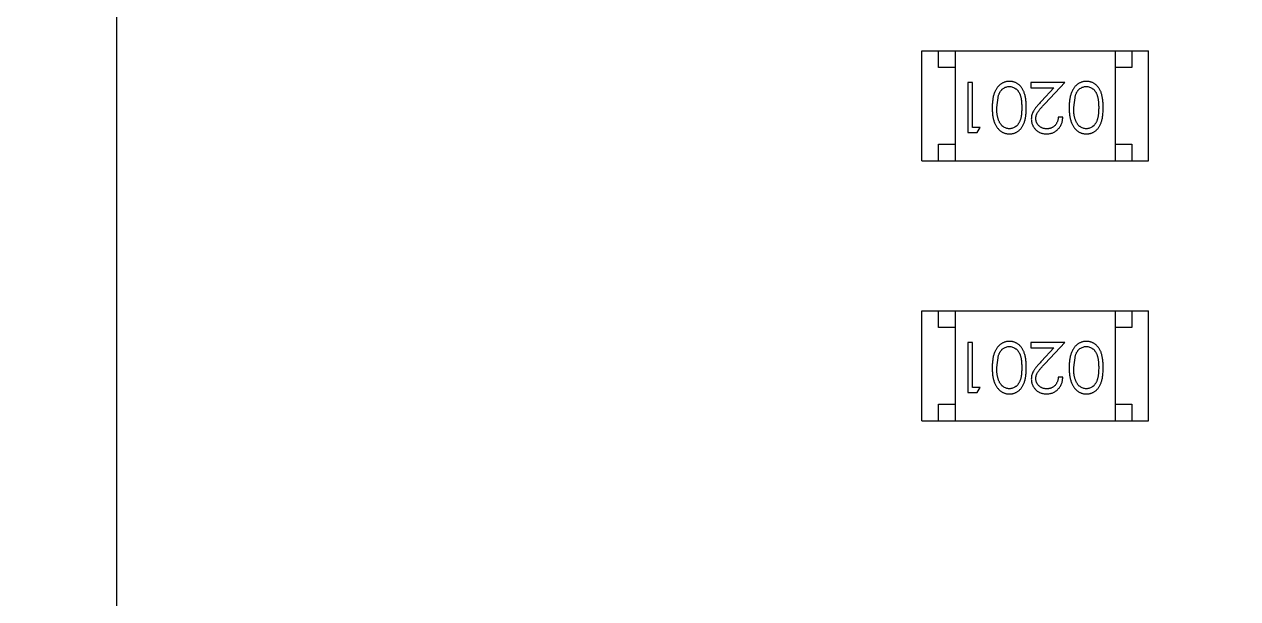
# Model space of a CAD drawing. Header units: inches. Extents: x 398 to 599, y 40 to 151.
# Drawn here: x 553.474 to 557.113, y 96.001 to 97.725 of the extents above; entities that cross this region are included whole.
import ezdxf

# ---------------------------------------------------------------- set-up
doc = ezdxf.new("R2010")
doc.units = ezdxf.units.IN
doc.header["$LTSCALE"] = 1.21
doc.header["$MEASUREMENT"] = 0
doc.linetypes.add('CENTER', pattern=[2, 1.25, -0.25, 0.25, -0.25])
doc.layers.get('0').update_dxf_attribs({"linetype": 'CONTINUOUS'})

msp = doc.modelspace()

# ---------------------------------------------------------------- linework, layer by layer
at = {"color": 4, "linetype": 'CENTER', "ltscale": 2}
msp.add_line((553.751, 117.2562), (553.751, 68.4022), dxfattribs=at)
at = {"color": 7, "linetype": 'Continuous'}
for p, q in [((556.1659, 97.3149), (556.1659, 97.6449)), ((556.1659, 97.6449), (556.8459, 97.6449)), ((556.2159, 97.5949), (556.2159, 97.6449)), ((556.2659, 97.6449), (556.2659, 97.3149)), ((556.7459, 97.6449), (556.7459, 97.3149)), ((556.7959, 97.6449), (556.7959, 97.5949)), ((556.8459, 97.3149), (556.8459, 97.6449)), ((556.2659, 97.5949), (556.2159, 97.5949)), ((556.7959, 97.5949), (556.7459, 97.5949)), ((556.3041, 97.5496), (556.3041, 97.3996)), ((556.3175, 97.5496), (556.3041, 97.5496)), ((556.3175, 97.415), (556.3175, 97.5496)), ((556.4925, 97.5496), (556.4925, 97.5342)), ((556.5944, 97.5496), (556.4925, 97.5496)), ((556.5363, 97.4875), (556.5944, 97.5496)), ((556.3906, 97.4746), (556.3963, 97.5123)), ((556.4925, 97.5342), (556.5623, 97.5342)), ((556.5623, 97.5342), (556.5248, 97.4942)), ((556.6214, 97.4746), (556.6271, 97.5123)), ((556.5887, 97.4458), (556.5752, 97.4458)), ((556.3041, 97.3996), (556.3318, 97.3996)), ((556.3406, 97.415), (556.3175, 97.415)), ((556.3318, 97.3996), (556.3406, 97.415)), ((556.2159, 97.3149), (556.2159, 97.3649)), ((556.2159, 97.3649), (556.2659, 97.3649)), ((556.7459, 97.3649), (556.7959, 97.3649)), ((556.7959, 97.3649), (556.7959, 97.3149)), ((556.1659, 97.3149), (556.8459, 97.3149)), ((556.1659, 96.5347), (556.1659, 96.8647)), ((556.1659, 96.8647), (556.8459, 96.8647)), ((556.2159, 96.8147), (556.2159, 96.8647)), ((556.2659, 96.8647), (556.2659, 96.5347)), ((556.7459, 96.8647), (556.7459, 96.5347)), ((556.7959, 96.8647), (556.7959, 96.8147)), ((556.8459, 96.5347), (556.8459, 96.8647)), ((556.2659, 96.8147), (556.2159, 96.8147)), ((556.7959, 96.8147), (556.7459, 96.8147)), ((556.3041, 96.7695), (556.3041, 96.6195)), ((556.3175, 96.7695), (556.3041, 96.7695)), ((556.3175, 96.6349), (556.3175, 96.7695)), ((556.4925, 96.7695), (556.4925, 96.7541)), ((556.5944, 96.7695), (556.4925, 96.7695)), ((556.4925, 96.7541), (556.5623, 96.7541)), ((556.5623, 96.7541), (556.5248, 96.714)), ((556.5363, 96.7074), (556.5944, 96.7695)), ((556.3906, 96.6945), (556.3963, 96.7322)), ((556.6214, 96.6945), (556.6271, 96.7322)), ((556.5887, 96.6656), (556.5752, 96.6656)), ((556.3406, 96.6349), (556.3175, 96.6349)), ((556.3318, 96.6195), (556.3406, 96.6349)), ((556.3041, 96.6195), (556.3318, 96.6195)), ((556.2159, 96.5347), (556.2159, 96.5847)), ((556.2159, 96.5847), (556.2659, 96.5847)), ((556.7459, 96.5847), (556.7959, 96.5847)), ((556.7959, 96.5847), (556.7959, 96.5347)), ((556.1659, 96.5347), (556.8459, 96.5347))]:
    msp.add_line(p, q, dxfattribs=at)
for radius, start, end in [(23, 281.22586, 258.77532), (22.75, 294.44334, 241.13427)]:
    msp.add_arc((553.751, 92.925), radius, start, end, dxfattribs=at)
for points, knots in [([(556.4289, 97.5535), (556.4277, 97.5534), (556.4253, 97.5534), (556.4218, 97.553), (556.4184, 97.5523), (556.415, 97.5514), (556.4118, 97.5501), (556.4086, 97.5487), (556.4055, 97.547), (556.4025, 97.545), (556.3996, 97.5427), (556.3969, 97.5402), (556.3943, 97.5374), (556.3919, 97.5344), (556.3896, 97.5311), (556.3875, 97.5275), (556.3856, 97.5237), (556.3838, 97.5196), (556.3822, 97.5153), (556.3809, 97.5105), (556.3797, 97.5054), (556.3788, 97.5), (556.3781, 97.4941), (556.3775, 97.488), (556.3772, 97.4814), (556.3772, 97.477), (556.3771, 97.4747)], [0, 0, 0, 0, 0.033824, 0.067298, 0.10028, 0.133019, 0.165736, 0.198792, 0.232372, 0.266409, 0.301016, 0.336196, 0.371972, 0.408574, 0.446394, 0.485225, 0.525372, 0.567224, 0.611081, 0.65775, 0.70702, 0.759235, 0.814484, 0.873227, 0.934937, 1, 1, 1, 1]), ([(556.4791, 97.4747), (556.479, 97.4771), (556.479, 97.4817), (556.4787, 97.4885), (556.4782, 97.4948), (556.4775, 97.5008), (556.4766, 97.5063), (556.4755, 97.5114), (556.4742, 97.5162), (556.4727, 97.5205), (556.471, 97.5245), (556.4692, 97.5282), (556.4671, 97.5317), (556.465, 97.5349), (556.4627, 97.5379), (556.4602, 97.5406), (556.4575, 97.543), (556.4547, 97.5452), (556.4518, 97.5471), (556.4488, 97.5488), (556.4457, 97.5503), (556.4425, 97.5514), (556.4392, 97.5523), (556.4359, 97.553), (556.4324, 97.5534), (556.4301, 97.5534), (556.4289, 97.5535)], [0, 0, 0, 0, 0.068113, 0.132564, 0.193427, 0.250218, 0.303569, 0.353576, 0.400235, 0.443586, 0.484619, 0.524292, 0.56238, 0.599049, 0.63494, 0.669782, 0.704009, 0.737842, 0.771098, 0.803896, 0.836415, 0.868639, 0.900715, 0.933378, 0.966213, 1, 1, 1, 1]), ([(556.6597, 97.5535), (556.6585, 97.5534), (556.6561, 97.5534), (556.6526, 97.553), (556.6492, 97.5523), (556.6458, 97.5514), (556.6426, 97.5501), (556.6394, 97.5487), (556.6363, 97.547), (556.6333, 97.545), (556.6304, 97.5427), (556.6276, 97.5402), (556.625, 97.5374), (556.6226, 97.5344), (556.6204, 97.5311), (556.6183, 97.5275), (556.6164, 97.5237), (556.6146, 97.5196), (556.613, 97.5153), (556.6117, 97.5105), (556.6105, 97.5054), (556.6095, 97.5), (556.6088, 97.4941), (556.6083, 97.488), (556.608, 97.4814), (556.6079, 97.477), (556.6079, 97.4747)], [0, 0, 0, 0, 0.033824, 0.067298, 0.10028, 0.133019, 0.165736, 0.198792, 0.232372, 0.266409, 0.301016, 0.336196, 0.371972, 0.408574, 0.446394, 0.485225, 0.525372, 0.567224, 0.611081, 0.65775, 0.70702, 0.759235, 0.814484, 0.873227, 0.934937, 1, 1, 1, 1]), ([(556.7098, 97.4747), (556.7098, 97.4771), (556.7098, 97.4817), (556.7095, 97.4885), (556.709, 97.4948), (556.7083, 97.5008), (556.7074, 97.5063), (556.7063, 97.5114), (556.705, 97.5162), (556.7035, 97.5205), (556.7018, 97.5245), (556.6999, 97.5282), (556.6979, 97.5317), (556.6957, 97.5349), (556.6934, 97.5379), (556.691, 97.5406), (556.6883, 97.543), (556.6855, 97.5452), (556.6826, 97.5471), (556.6796, 97.5488), (556.6765, 97.5503), (556.6733, 97.5514), (556.67, 97.5523), (556.6667, 97.553), (556.6632, 97.5534), (556.6609, 97.5534), (556.6597, 97.5535)], [0, 0, 0, 0, 0.068113, 0.132564, 0.193427, 0.250218, 0.303569, 0.353576, 0.400235, 0.443586, 0.484619, 0.524292, 0.56238, 0.599049, 0.63494, 0.669782, 0.704009, 0.737842, 0.771098, 0.803896, 0.836415, 0.868639, 0.900715, 0.933378, 0.966213, 1, 1, 1, 1]), ([(556.3963, 97.5123), (556.3967, 97.5134), (556.3974, 97.5154), (556.3988, 97.5183), (556.4002, 97.5211), (556.4018, 97.5236), (556.4036, 97.5259), (556.4054, 97.528), (556.4074, 97.53), (556.4102, 97.5322), (556.4139, 97.5346), (556.4186, 97.5365), (556.4235, 97.5379), (556.4268, 97.538), (556.4285, 97.5381)], [0, 0, 0, 0, 0.075949, 0.148549, 0.218996, 0.286119, 0.351826, 0.416074, 0.478265, 0.540325, 0.660405, 0.774606, 0.887187, 1, 1, 1, 1]), ([(556.4285, 97.5381), (556.4301, 97.538), (556.4334, 97.5378), (556.4383, 97.5365), (556.443, 97.5344), (556.4468, 97.5321), (556.4496, 97.5298), (556.4517, 97.5278), (556.4536, 97.5257), (556.4554, 97.5234), (556.457, 97.5209), (556.4585, 97.5182), (556.4598, 97.5153), (556.4611, 97.5121), (556.4622, 97.5087), (556.4631, 97.505), (556.4638, 97.5008), (556.4645, 97.4963), (556.465, 97.4914), (556.4653, 97.4862), (556.4656, 97.4805), (556.4656, 97.4766), (556.4656, 97.4746)], [0, 0, 0, 0, 0.060034, 0.120278, 0.182348, 0.247919, 0.281641, 0.315701, 0.350322, 0.385703, 0.421819, 0.459196, 0.497866, 0.538301, 0.58121, 0.628183, 0.679403, 0.734699, 0.794074, 0.858416, 0.927049, 1, 1, 1, 1]), ([(556.6271, 97.5123), (556.6274, 97.5134), (556.6282, 97.5154), (556.6295, 97.5183), (556.631, 97.5211), (556.6326, 97.5236), (556.6343, 97.5259), (556.6362, 97.528), (556.6382, 97.53), (556.641, 97.5322), (556.6447, 97.5346), (556.6494, 97.5365), (556.6543, 97.5379), (556.6576, 97.538), (556.6592, 97.5381)], [0, 0, 0, 0, 0.075949, 0.148549, 0.218996, 0.286119, 0.351826, 0.416074, 0.478265, 0.540325, 0.660405, 0.774606, 0.887187, 1, 1, 1, 1]), ([(556.6592, 97.5381), (556.6609, 97.538), (556.6642, 97.5378), (556.6691, 97.5365), (556.6738, 97.5344), (556.6776, 97.5321), (556.6804, 97.5298), (556.6825, 97.5278), (556.6844, 97.5257), (556.6861, 97.5234), (556.6878, 97.5209), (556.6892, 97.5182), (556.6906, 97.5153), (556.6918, 97.5121), (556.6929, 97.5087), (556.6939, 97.505), (556.6946, 97.5008), (556.6953, 97.4963), (556.6957, 97.4914), (556.6961, 97.4862), (556.6964, 97.4805), (556.6964, 97.4766), (556.6964, 97.4746)], [0, 0, 0, 0, 0.060034, 0.120278, 0.182348, 0.247919, 0.281641, 0.315701, 0.350322, 0.385703, 0.421819, 0.459196, 0.497866, 0.538301, 0.58121, 0.628183, 0.679403, 0.734699, 0.794074, 0.858416, 0.927049, 1, 1, 1, 1]), ([(556.3771, 97.4747), (556.3772, 97.4724), (556.3772, 97.4679), (556.3775, 97.4613), (556.378, 97.4551), (556.3788, 97.4493), (556.3798, 97.4438), (556.3809, 97.4387), (556.3823, 97.4339), (556.3839, 97.4295), (556.3857, 97.4254), (556.3876, 97.4216), (556.3898, 97.418), (556.392, 97.4147), (556.3944, 97.4117), (556.397, 97.4089), (556.3997, 97.4064), (556.4026, 97.4042), (556.4056, 97.4022), (556.4087, 97.4005), (556.4118, 97.399), (556.4151, 97.3978), (556.4184, 97.3969), (556.4218, 97.3962), (556.4253, 97.3958), (556.4277, 97.3958), (556.4289, 97.3958)], [0, 0, 0, 0, 0.065278, 0.127205, 0.186168, 0.241675, 0.294115, 0.343609, 0.390387, 0.434463, 0.476646, 0.517002, 0.555936, 0.593716, 0.630057, 0.665601, 0.700745, 0.734917, 0.768681, 0.802087, 0.834849, 0.867433, 0.900138, 0.932806, 0.966212, 1, 1, 1, 1]), ([(556.4285, 97.4111), (556.4268, 97.4112), (556.4235, 97.4114), (556.4187, 97.4126), (556.414, 97.4148), (556.4103, 97.4171), (556.4074, 97.4194), (556.4054, 97.4214), (556.4034, 97.4236), (556.4016, 97.4261), (556.3999, 97.4288), (556.3984, 97.4318), (556.3969, 97.435), (556.3956, 97.4384), (556.3944, 97.4421), (556.3934, 97.446), (556.3926, 97.4501), (556.3918, 97.4545), (556.3913, 97.4592), (556.3908, 97.4641), (556.3907, 97.4693), (556.3906, 97.4728), (556.3906, 97.4746)], [0, 0, 0, 0, 0.059689, 0.119507, 0.181075, 0.246162, 0.279894, 0.314468, 0.350403, 0.387474, 0.426147, 0.466624, 0.508745, 0.553328, 0.600058, 0.649177, 0.700552, 0.754894, 0.811825, 0.871514, 0.934319, 1, 1, 1, 1]), ([(556.4656, 97.4746), (556.4656, 97.4726), (556.4656, 97.4687), (556.4653, 97.463), (556.465, 97.4577), (556.4645, 97.4528), (556.4639, 97.4483), (556.463, 97.4442), (556.4621, 97.4404), (556.461, 97.437), (556.4598, 97.4339), (556.4584, 97.431), (556.4569, 97.4283), (556.4553, 97.4258), (556.4536, 97.4235), (556.4517, 97.4213), (556.4497, 97.4194), (556.4468, 97.4171), (556.443, 97.4148), (556.4383, 97.4126), (556.4334, 97.4114), (556.4301, 97.4112), (556.4285, 97.4111)], [0, 0, 0, 0, 0.073302, 0.142286, 0.206253, 0.266017, 0.321612, 0.372532, 0.419497, 0.462398, 0.502825, 0.541489, 0.579034, 0.615143, 0.650298, 0.684912, 0.718701, 0.752189, 0.817245, 0.879117, 0.939613, 1, 1, 1, 1]), ([(556.4289, 97.3958), (556.4301, 97.3958), (556.4324, 97.3958), (556.4359, 97.3962), (556.4393, 97.3969), (556.4425, 97.3978), (556.4458, 97.399), (556.4489, 97.4005), (556.4519, 97.4022), (556.4549, 97.4041), (556.4577, 97.4063), (556.4603, 97.4088), (556.4628, 97.4115), (556.4651, 97.4145), (556.4673, 97.4177), (556.4693, 97.4211), (556.4711, 97.4248), (556.4728, 97.4288), (556.4743, 97.4331), (556.4756, 97.4378), (556.4767, 97.4429), (556.4775, 97.4484), (556.4782, 97.4544), (556.4787, 97.4608), (556.479, 97.4676), (556.479, 97.4723), (556.4791, 97.4747)], [0, 0, 0, 0, 0.033742, 0.066533, 0.099153, 0.13154, 0.164087, 0.196563, 0.229707, 0.263315, 0.297504, 0.331686, 0.366482, 0.4021, 0.438958, 0.476748, 0.515985, 0.556589, 0.599519, 0.645765, 0.695487, 0.748721, 0.805687, 0.866754, 0.931405, 1, 1, 1, 1]), ([(556.5248, 97.4942), (556.5234, 97.4926), (556.5206, 97.4897), (556.5166, 97.4853), (556.5131, 97.4812), (556.5099, 97.4773), (556.507, 97.4737), (556.5046, 97.4703), (556.5025, 97.4671), (556.5001, 97.4633), (556.4978, 97.4586), (556.4959, 97.4527), (556.4947, 97.4466), (556.4945, 97.4424), (556.4944, 97.4404)], [0, 0, 0, 0, 0.09953, 0.192079, 0.277712, 0.357454, 0.429648, 0.495771, 0.555538, 0.608657, 0.707578, 0.804328, 0.901298, 1, 1, 1, 1]), ([(556.5079, 97.4416), (556.508, 97.4432), (556.5081, 97.4464), (556.5091, 97.4512), (556.5108, 97.4559), (556.5128, 97.4597), (556.5149, 97.4628), (556.5167, 97.4655), (556.5191, 97.4684), (556.5217, 97.4717), (556.5248, 97.4752), (556.5283, 97.4791), (556.5321, 97.4832), (556.5349, 97.4861), (556.5363, 97.4875)], [0, 0, 0, 0, 0.088014, 0.174976, 0.2638, 0.355443, 0.406413, 0.465519, 0.533076, 0.609353, 0.693899, 0.787171, 0.889197, 1, 1, 1, 1]), ([(556.6079, 97.4747), (556.6079, 97.4724), (556.608, 97.4679), (556.6083, 97.4613), (556.6088, 97.4551), (556.6096, 97.4493), (556.6105, 97.4438), (556.6117, 97.4387), (556.6131, 97.4339), (556.6147, 97.4295), (556.6165, 97.4254), (556.6184, 97.4216), (556.6205, 97.418), (556.6228, 97.4147), (556.6252, 97.4117), (556.6278, 97.4089), (556.6305, 97.4064), (556.6334, 97.4042), (556.6363, 97.4022), (556.6394, 97.4005), (556.6426, 97.399), (556.6459, 97.3978), (556.6492, 97.3969), (556.6526, 97.3962), (556.6561, 97.3958), (556.6585, 97.3958), (556.6597, 97.3958)], [0, 0, 0, 0, 0.065278, 0.127205, 0.186168, 0.241675, 0.294115, 0.343609, 0.390387, 0.434463, 0.476646, 0.517002, 0.555936, 0.593716, 0.630057, 0.665601, 0.700745, 0.734917, 0.768681, 0.802087, 0.834849, 0.867433, 0.900138, 0.932806, 0.966212, 1, 1, 1, 1]), ([(556.6592, 97.4111), (556.6576, 97.4112), (556.6543, 97.4114), (556.6495, 97.4126), (556.6448, 97.4148), (556.641, 97.4171), (556.6382, 97.4194), (556.6361, 97.4214), (556.6342, 97.4236), (556.6324, 97.4261), (556.6307, 97.4288), (556.6291, 97.4318), (556.6277, 97.435), (556.6264, 97.4384), (556.6252, 97.4421), (556.6241, 97.446), (556.6233, 97.4501), (556.6226, 97.4545), (556.6221, 97.4592), (556.6216, 97.4641), (556.6214, 97.4693), (556.6214, 97.4728), (556.6214, 97.4746)], [0, 0, 0, 0, 0.059689, 0.119507, 0.181075, 0.246162, 0.279894, 0.314468, 0.350403, 0.387474, 0.426147, 0.466624, 0.508745, 0.553328, 0.600058, 0.649177, 0.700552, 0.754894, 0.811825, 0.871514, 0.934319, 1, 1, 1, 1]), ([(556.6964, 97.4746), (556.6964, 97.4726), (556.6964, 97.4687), (556.6961, 97.463), (556.6958, 97.4577), (556.6952, 97.4528), (556.6946, 97.4483), (556.6938, 97.4442), (556.6929, 97.4404), (556.6918, 97.437), (556.6906, 97.4339), (556.6892, 97.431), (556.6877, 97.4283), (556.6861, 97.4258), (556.6843, 97.4235), (556.6824, 97.4213), (556.6804, 97.4194), (556.6776, 97.4171), (556.6738, 97.4148), (556.6691, 97.4126), (556.6642, 97.4114), (556.6609, 97.4112), (556.6592, 97.4111)], [0, 0, 0, 0, 0.073302, 0.142286, 0.206253, 0.266017, 0.321612, 0.372532, 0.419497, 0.462398, 0.502825, 0.541489, 0.579034, 0.615143, 0.650298, 0.684912, 0.718701, 0.752189, 0.817245, 0.879117, 0.939613, 1, 1, 1, 1]), ([(556.6597, 97.3958), (556.6609, 97.3958), (556.6632, 97.3958), (556.6667, 97.3962), (556.67, 97.3969), (556.6733, 97.3978), (556.6765, 97.399), (556.6796, 97.4005), (556.6827, 97.4022), (556.6856, 97.4041), (556.6884, 97.4063), (556.6911, 97.4088), (556.6936, 97.4115), (556.6959, 97.4145), (556.698, 97.4177), (556.7001, 97.4211), (556.7019, 97.4248), (556.7036, 97.4288), (556.705, 97.4331), (556.7063, 97.4378), (556.7075, 97.4429), (556.7083, 97.4484), (556.709, 97.4544), (556.7095, 97.4608), (556.7098, 97.4676), (556.7098, 97.4723), (556.7098, 97.4747)], [0, 0, 0, 0, 0.033742, 0.066533, 0.099153, 0.13154, 0.164087, 0.196563, 0.229707, 0.263315, 0.297504, 0.331686, 0.366482, 0.4021, 0.438958, 0.476748, 0.515985, 0.556589, 0.599519, 0.645765, 0.695487, 0.748721, 0.805687, 0.866754, 0.931405, 1, 1, 1, 1]), ([(556.4944, 97.4404), (556.4945, 97.4389), (556.4946, 97.436), (556.4952, 97.4316), (556.4962, 97.4275), (556.4975, 97.4235), (556.4993, 97.4196), (556.5015, 97.4159), (556.504, 97.4124), (556.5069, 97.409), (556.5101, 97.4059), (556.5137, 97.4032), (556.5174, 97.4009), (556.5214, 97.399), (556.5257, 97.3975), (556.5302, 97.3965), (556.5349, 97.3959), (556.5381, 97.3958), (556.5398, 97.3958)], [0, 0, 0, 0, 0.06271, 0.123347, 0.183401, 0.242828, 0.302097, 0.36242, 0.423725, 0.487032, 0.550491, 0.612709, 0.674265, 0.73617, 0.799211, 0.863483, 0.930525, 1, 1, 1, 1]), ([(556.5405, 97.4111), (556.5393, 97.4112), (556.5371, 97.4112), (556.5339, 97.4117), (556.5308, 97.4124), (556.5278, 97.4133), (556.525, 97.4146), (556.5223, 97.4162), (556.5197, 97.418), (556.5173, 97.4201), (556.5151, 97.4224), (556.5132, 97.4248), (556.5116, 97.4273), (556.5102, 97.4299), (556.5092, 97.4327), (556.5085, 97.4356), (556.508, 97.4385), (556.5079, 97.4405), (556.5079, 97.4416)], [0, 0, 0, 0, 0.068027, 0.133505, 0.19695, 0.26027, 0.322741, 0.384982, 0.448465, 0.513424, 0.578224, 0.640011, 0.700094, 0.760067, 0.819012, 0.877878, 0.938035, 1, 1, 1, 1]), ([(556.5398, 97.3958), (556.5414, 97.3958), (556.5447, 97.3959), (556.5496, 97.3965), (556.5542, 97.3977), (556.5586, 97.3992), (556.5628, 97.4012), (556.5668, 97.4036), (556.5707, 97.4065), (556.5742, 97.4098), (556.5775, 97.4134), (556.5804, 97.4173), (556.5828, 97.4214), (556.5848, 97.4258), (556.5865, 97.4305), (556.5876, 97.4354), (556.5884, 97.4405), (556.5886, 97.444), (556.5887, 97.4458)], [0, 0, 0, 0, 0.06445, 0.126725, 0.187421, 0.247417, 0.306749, 0.366595, 0.427749, 0.490235, 0.553031, 0.614805, 0.676505, 0.738096, 0.801021, 0.864897, 0.931209, 1, 1, 1, 1]), ([(556.5752, 97.4458), (556.5751, 97.4444), (556.5748, 97.4418), (556.5741, 97.4381), (556.5732, 97.4345), (556.5719, 97.4312), (556.5704, 97.4281), (556.5687, 97.4252), (556.5667, 97.4226), (556.5644, 97.4202), (556.562, 97.4181), (556.5593, 97.4162), (556.5566, 97.4146), (556.5536, 97.4134), (556.5505, 97.4124), (556.5473, 97.4117), (556.5439, 97.4112), (556.5416, 97.4112), (556.5405, 97.4111)], [0, 0, 0, 0, 0.073648, 0.143686, 0.210962, 0.275557, 0.338064, 0.399311, 0.4594, 0.51934, 0.579024, 0.637809, 0.695959, 0.754122, 0.813113, 0.873453, 0.935561, 1, 1, 1, 1]), ([(556.4289, 96.7733), (556.4277, 96.7733), (556.4253, 96.7733), (556.4218, 96.7728), (556.4184, 96.7722), (556.415, 96.7712), (556.4118, 96.77), (556.4086, 96.7686), (556.4055, 96.7668), (556.4025, 96.7648), (556.3996, 96.7626), (556.3969, 96.76), (556.3943, 96.7573), (556.3919, 96.7542), (556.3896, 96.7509), (556.3875, 96.7474), (556.3856, 96.7436), (556.3838, 96.7395), (556.3822, 96.7351), (556.3809, 96.7304), (556.3797, 96.7253), (556.3788, 96.7198), (556.3781, 96.714), (556.3775, 96.7078), (556.3772, 96.7013), (556.3772, 96.6968), (556.3771, 96.6945)], [0, 0, 0, 0, 0.033824, 0.067298, 0.10028, 0.133019, 0.165736, 0.198792, 0.232372, 0.266409, 0.301016, 0.336196, 0.371972, 0.408574, 0.446394, 0.485225, 0.525372, 0.567224, 0.611081, 0.65775, 0.70702, 0.759235, 0.814484, 0.873227, 0.934937, 1, 1, 1, 1]), ([(556.3963, 96.7322), (556.3967, 96.7332), (556.3974, 96.7353), (556.3988, 96.7382), (556.4002, 96.7409), (556.4018, 96.7434), (556.4036, 96.7458), (556.4054, 96.7479), (556.4074, 96.7498), (556.4102, 96.7521), (556.4139, 96.7544), (556.4186, 96.7564), (556.4235, 96.7577), (556.4268, 96.7579), (556.4285, 96.7579)], [0, 0, 0, 0, 0.075949, 0.148549, 0.218996, 0.286119, 0.351826, 0.416074, 0.478265, 0.540325, 0.660405, 0.774606, 0.887187, 1, 1, 1, 1]), ([(556.4285, 96.7579), (556.4301, 96.7578), (556.4334, 96.7577), (556.4383, 96.7564), (556.443, 96.7543), (556.4468, 96.7519), (556.4496, 96.7496), (556.4517, 96.7477), (556.4536, 96.7456), (556.4554, 96.7432), (556.457, 96.7407), (556.4585, 96.738), (556.4598, 96.7351), (556.4611, 96.732), (556.4622, 96.7286), (556.4631, 96.7248), (556.4638, 96.7207), (556.4645, 96.7162), (556.465, 96.7113), (556.4653, 96.706), (556.4656, 96.7004), (556.4656, 96.6965), (556.4656, 96.6945)], [0, 0, 0, 0, 0.060034, 0.120278, 0.182348, 0.247919, 0.281641, 0.315701, 0.350322, 0.385703, 0.421819, 0.459196, 0.497866, 0.538301, 0.58121, 0.628183, 0.679403, 0.734699, 0.794074, 0.858416, 0.927049, 1, 1, 1, 1]), ([(556.4791, 96.6945), (556.479, 96.6969), (556.479, 96.7016), (556.4787, 96.7083), (556.4782, 96.7147), (556.4775, 96.7206), (556.4766, 96.7261), (556.4755, 96.7313), (556.4742, 96.736), (556.4727, 96.7404), (556.471, 96.7444), (556.4692, 96.7481), (556.4671, 96.7515), (556.465, 96.7547), (556.4627, 96.7577), (556.4602, 96.7604), (556.4575, 96.7629), (556.4547, 96.7651), (556.4518, 96.767), (556.4488, 96.7687), (556.4457, 96.7701), (556.4425, 96.7713), (556.4392, 96.7722), (556.4359, 96.7728), (556.4324, 96.7733), (556.4301, 96.7733), (556.4289, 96.7733)], [0, 0, 0, 0, 0.068113, 0.132564, 0.193427, 0.250218, 0.303569, 0.353576, 0.400235, 0.443586, 0.484619, 0.524292, 0.56238, 0.599049, 0.63494, 0.669782, 0.704009, 0.737842, 0.771098, 0.803896, 0.836415, 0.868639, 0.900715, 0.933378, 0.966213, 1, 1, 1, 1]), ([(556.6597, 96.7733), (556.6585, 96.7733), (556.6561, 96.7733), (556.6526, 96.7728), (556.6492, 96.7722), (556.6458, 96.7712), (556.6426, 96.77), (556.6394, 96.7686), (556.6363, 96.7668), (556.6333, 96.7648), (556.6304, 96.7626), (556.6276, 96.76), (556.625, 96.7573), (556.6226, 96.7542), (556.6204, 96.7509), (556.6183, 96.7474), (556.6164, 96.7436), (556.6146, 96.7395), (556.613, 96.7351), (556.6117, 96.7304), (556.6105, 96.7253), (556.6095, 96.7198), (556.6088, 96.714), (556.6083, 96.7078), (556.608, 96.7013), (556.6079, 96.6968), (556.6079, 96.6945)], [0, 0, 0, 0, 0.033824, 0.067298, 0.10028, 0.133019, 0.165736, 0.198792, 0.232372, 0.266409, 0.301016, 0.336196, 0.371972, 0.408574, 0.446394, 0.485225, 0.525372, 0.567224, 0.611081, 0.65775, 0.70702, 0.759235, 0.814484, 0.873227, 0.934937, 1, 1, 1, 1]), ([(556.6271, 96.7322), (556.6274, 96.7332), (556.6282, 96.7353), (556.6295, 96.7382), (556.631, 96.7409), (556.6326, 96.7434), (556.6343, 96.7458), (556.6362, 96.7479), (556.6382, 96.7498), (556.641, 96.7521), (556.6447, 96.7544), (556.6494, 96.7564), (556.6543, 96.7577), (556.6576, 96.7579), (556.6592, 96.7579)], [0, 0, 0, 0, 0.075949, 0.148549, 0.218996, 0.286119, 0.351826, 0.416074, 0.478265, 0.540325, 0.660405, 0.774606, 0.887187, 1, 1, 1, 1]), ([(556.6592, 96.7579), (556.6609, 96.7578), (556.6642, 96.7577), (556.6691, 96.7564), (556.6738, 96.7543), (556.6776, 96.7519), (556.6804, 96.7496), (556.6825, 96.7477), (556.6844, 96.7456), (556.6861, 96.7432), (556.6878, 96.7407), (556.6892, 96.738), (556.6906, 96.7351), (556.6918, 96.732), (556.6929, 96.7286), (556.6939, 96.7248), (556.6946, 96.7207), (556.6953, 96.7162), (556.6957, 96.7113), (556.6961, 96.706), (556.6964, 96.7004), (556.6964, 96.6965), (556.6964, 96.6945)], [0, 0, 0, 0, 0.060034, 0.120278, 0.182348, 0.247919, 0.281641, 0.315701, 0.350322, 0.385703, 0.421819, 0.459196, 0.497866, 0.538301, 0.58121, 0.628183, 0.679403, 0.734699, 0.794074, 0.858416, 0.927049, 1, 1, 1, 1]), ([(556.7098, 96.6945), (556.7098, 96.6969), (556.7098, 96.7016), (556.7095, 96.7083), (556.709, 96.7147), (556.7083, 96.7206), (556.7074, 96.7261), (556.7063, 96.7313), (556.705, 96.736), (556.7035, 96.7404), (556.7018, 96.7444), (556.6999, 96.7481), (556.6979, 96.7515), (556.6957, 96.7547), (556.6934, 96.7577), (556.691, 96.7604), (556.6883, 96.7629), (556.6855, 96.7651), (556.6826, 96.767), (556.6796, 96.7687), (556.6765, 96.7701), (556.6733, 96.7713), (556.67, 96.7722), (556.6667, 96.7728), (556.6632, 96.7733), (556.6609, 96.7733), (556.6597, 96.7733)], [0, 0, 0, 0, 0.068113, 0.132564, 0.193427, 0.250218, 0.303569, 0.353576, 0.400235, 0.443586, 0.484619, 0.524292, 0.56238, 0.599049, 0.63494, 0.669782, 0.704009, 0.737842, 0.771098, 0.803896, 0.836415, 0.868639, 0.900715, 0.933378, 0.966213, 1, 1, 1, 1]), ([(556.5248, 96.714), (556.5234, 96.7125), (556.5206, 96.7095), (556.5166, 96.7052), (556.5131, 96.701), (556.5099, 96.6972), (556.507, 96.6935), (556.5046, 96.6901), (556.5025, 96.687), (556.5001, 96.6832), (556.4978, 96.6784), (556.4959, 96.6725), (556.4947, 96.6664), (556.4945, 96.6623), (556.4944, 96.6602)], [0, 0, 0, 0, 0.09953, 0.192079, 0.277712, 0.357454, 0.429648, 0.495771, 0.555538, 0.608657, 0.707578, 0.804328, 0.901298, 1, 1, 1, 1]), ([(556.5079, 96.6614), (556.508, 96.663), (556.5081, 96.6663), (556.5091, 96.6711), (556.5108, 96.6757), (556.5128, 96.6795), (556.5149, 96.6826), (556.5167, 96.6853), (556.5191, 96.6883), (556.5217, 96.6915), (556.5248, 96.6951), (556.5283, 96.6989), (556.5321, 96.7031), (556.5349, 96.7059), (556.5363, 96.7074)], [0, 0, 0, 0, 0.088014, 0.174976, 0.2638, 0.355443, 0.406413, 0.465519, 0.533076, 0.609353, 0.693899, 0.787171, 0.889197, 1, 1, 1, 1]), ([(556.3771, 96.6945), (556.3772, 96.6922), (556.3772, 96.6877), (556.3775, 96.6812), (556.378, 96.675), (556.3788, 96.6691), (556.3798, 96.6636), (556.3809, 96.6585), (556.3823, 96.6538), (556.3839, 96.6493), (556.3857, 96.6453), (556.3876, 96.6414), (556.3898, 96.6379), (556.392, 96.6346), (556.3944, 96.6315), (556.397, 96.6288), (556.3997, 96.6262), (556.4026, 96.624), (556.4056, 96.622), (556.4087, 96.6203), (556.4118, 96.6188), (556.4151, 96.6177), (556.4184, 96.6167), (556.4218, 96.6161), (556.4253, 96.6157), (556.4277, 96.6156), (556.4289, 96.6156)], [0, 0, 0, 0, 0.065278, 0.127205, 0.186168, 0.241675, 0.294115, 0.343609, 0.390387, 0.434463, 0.476646, 0.517002, 0.555936, 0.593716, 0.630057, 0.665601, 0.700745, 0.734917, 0.768681, 0.802087, 0.834849, 0.867433, 0.900138, 0.932806, 0.966212, 1, 1, 1, 1]), ([(556.4285, 96.631), (556.4268, 96.6311), (556.4235, 96.6313), (556.4187, 96.6325), (556.414, 96.6346), (556.4103, 96.637), (556.4074, 96.6393), (556.4054, 96.6413), (556.4034, 96.6435), (556.4016, 96.646), (556.3999, 96.6487), (556.3984, 96.6516), (556.3969, 96.6548), (556.3956, 96.6582), (556.3944, 96.6619), (556.3934, 96.6658), (556.3926, 96.67), (556.3918, 96.6744), (556.3913, 96.6791), (556.3908, 96.684), (556.3907, 96.6891), (556.3906, 96.6927), (556.3906, 96.6945)], [0, 0, 0, 0, 0.059689, 0.119507, 0.181075, 0.246162, 0.279894, 0.314468, 0.350403, 0.387474, 0.426147, 0.466624, 0.508745, 0.553328, 0.600058, 0.649177, 0.700552, 0.754894, 0.811825, 0.871514, 0.934319, 1, 1, 1, 1]), ([(556.4656, 96.6945), (556.4656, 96.6925), (556.4656, 96.6885), (556.4653, 96.6829), (556.465, 96.6776), (556.4645, 96.6727), (556.4639, 96.6682), (556.463, 96.664), (556.4621, 96.6603), (556.461, 96.6569), (556.4598, 96.6538), (556.4584, 96.6508), (556.4569, 96.6481), (556.4553, 96.6456), (556.4536, 96.6433), (556.4517, 96.6412), (556.4497, 96.6392), (556.4468, 96.637), (556.443, 96.6346), (556.4383, 96.6325), (556.4334, 96.6313), (556.4301, 96.6311), (556.4285, 96.631)], [0, 0, 0, 0, 0.073302, 0.142286, 0.206253, 0.266017, 0.321612, 0.372532, 0.419497, 0.462398, 0.502825, 0.541489, 0.579034, 0.615143, 0.650298, 0.684912, 0.718701, 0.752189, 0.817245, 0.879117, 0.939613, 1, 1, 1, 1]), ([(556.4289, 96.6156), (556.4301, 96.6156), (556.4324, 96.6157), (556.4359, 96.6161), (556.4393, 96.6167), (556.4425, 96.6177), (556.4458, 96.6188), (556.4489, 96.6203), (556.4519, 96.622), (556.4549, 96.624), (556.4577, 96.6262), (556.4603, 96.6286), (556.4628, 96.6314), (556.4651, 96.6343), (556.4673, 96.6375), (556.4693, 96.641), (556.4711, 96.6447), (556.4728, 96.6486), (556.4743, 96.6529), (556.4756, 96.6576), (556.4767, 96.6628), (556.4775, 96.6683), (556.4782, 96.6743), (556.4787, 96.6806), (556.479, 96.6875), (556.479, 96.6921), (556.4791, 96.6945)], [0, 0, 0, 0, 0.033742, 0.066533, 0.099153, 0.13154, 0.164087, 0.196563, 0.229707, 0.263315, 0.297504, 0.331686, 0.366482, 0.4021, 0.438958, 0.476748, 0.515985, 0.556589, 0.599519, 0.645765, 0.695487, 0.748721, 0.805687, 0.866754, 0.931405, 1, 1, 1, 1]), ([(556.5398, 96.6156), (556.5414, 96.6157), (556.5447, 96.6157), (556.5496, 96.6164), (556.5542, 96.6175), (556.5586, 96.619), (556.5628, 96.6211), (556.5668, 96.6235), (556.5707, 96.6263), (556.5742, 96.6296), (556.5775, 96.6332), (556.5804, 96.6371), (556.5828, 96.6413), (556.5848, 96.6457), (556.5865, 96.6503), (556.5876, 96.6552), (556.5884, 96.6603), (556.5886, 96.6638), (556.5887, 96.6656)], [0, 0, 0, 0, 0.06445, 0.126725, 0.187421, 0.247417, 0.306749, 0.366595, 0.427749, 0.490235, 0.553031, 0.614805, 0.676505, 0.738096, 0.801021, 0.864897, 0.931209, 1, 1, 1, 1]), ([(556.5752, 96.6656), (556.5751, 96.6643), (556.5748, 96.6617), (556.5741, 96.6579), (556.5732, 96.6544), (556.5719, 96.651), (556.5704, 96.6479), (556.5687, 96.6451), (556.5667, 96.6424), (556.5644, 96.6401), (556.562, 96.6379), (556.5593, 96.6361), (556.5566, 96.6345), (556.5536, 96.6332), (556.5505, 96.6322), (556.5473, 96.6315), (556.5439, 96.6311), (556.5416, 96.631), (556.5405, 96.631)], [0, 0, 0, 0, 0.073648, 0.143686, 0.210962, 0.275557, 0.338064, 0.399311, 0.4594, 0.51934, 0.579024, 0.637809, 0.695959, 0.754122, 0.813113, 0.873453, 0.935561, 1, 1, 1, 1]), ([(556.6079, 96.6945), (556.6079, 96.6922), (556.608, 96.6877), (556.6083, 96.6812), (556.6088, 96.675), (556.6096, 96.6691), (556.6105, 96.6636), (556.6117, 96.6585), (556.6131, 96.6538), (556.6147, 96.6493), (556.6165, 96.6453), (556.6184, 96.6414), (556.6205, 96.6379), (556.6228, 96.6346), (556.6252, 96.6315), (556.6278, 96.6288), (556.6305, 96.6262), (556.6334, 96.624), (556.6363, 96.622), (556.6394, 96.6203), (556.6426, 96.6188), (556.6459, 96.6177), (556.6492, 96.6167), (556.6526, 96.6161), (556.6561, 96.6157), (556.6585, 96.6156), (556.6597, 96.6156)], [0, 0, 0, 0, 0.065278, 0.127205, 0.186168, 0.241675, 0.294115, 0.343609, 0.390387, 0.434463, 0.476646, 0.517002, 0.555936, 0.593716, 0.630057, 0.665601, 0.700745, 0.734917, 0.768681, 0.802087, 0.834849, 0.867433, 0.900138, 0.932806, 0.966212, 1, 1, 1, 1]), ([(556.6592, 96.631), (556.6576, 96.6311), (556.6543, 96.6313), (556.6495, 96.6325), (556.6448, 96.6346), (556.641, 96.637), (556.6382, 96.6393), (556.6361, 96.6413), (556.6342, 96.6435), (556.6324, 96.646), (556.6307, 96.6487), (556.6291, 96.6516), (556.6277, 96.6548), (556.6264, 96.6582), (556.6252, 96.6619), (556.6241, 96.6658), (556.6233, 96.67), (556.6226, 96.6744), (556.6221, 96.6791), (556.6216, 96.684), (556.6214, 96.6891), (556.6214, 96.6927), (556.6214, 96.6945)], [0, 0, 0, 0, 0.059689, 0.119507, 0.181075, 0.246162, 0.279894, 0.314468, 0.350403, 0.387474, 0.426147, 0.466624, 0.508745, 0.553328, 0.600058, 0.649177, 0.700552, 0.754894, 0.811825, 0.871514, 0.934319, 1, 1, 1, 1]), ([(556.6964, 96.6945), (556.6964, 96.6925), (556.6964, 96.6885), (556.6961, 96.6829), (556.6958, 96.6776), (556.6952, 96.6727), (556.6946, 96.6682), (556.6938, 96.664), (556.6929, 96.6603), (556.6918, 96.6569), (556.6906, 96.6538), (556.6892, 96.6508), (556.6877, 96.6481), (556.6861, 96.6456), (556.6843, 96.6433), (556.6824, 96.6412), (556.6804, 96.6392), (556.6776, 96.637), (556.6738, 96.6346), (556.6691, 96.6325), (556.6642, 96.6313), (556.6609, 96.6311), (556.6592, 96.631)], [0, 0, 0, 0, 0.073302, 0.142286, 0.206253, 0.266017, 0.321612, 0.372532, 0.419497, 0.462398, 0.502825, 0.541489, 0.579034, 0.615143, 0.650298, 0.684912, 0.718701, 0.752189, 0.817245, 0.879117, 0.939613, 1, 1, 1, 1]), ([(556.6597, 96.6156), (556.6609, 96.6156), (556.6632, 96.6157), (556.6667, 96.6161), (556.67, 96.6167), (556.6733, 96.6177), (556.6765, 96.6188), (556.6796, 96.6203), (556.6827, 96.622), (556.6856, 96.624), (556.6884, 96.6262), (556.6911, 96.6286), (556.6936, 96.6314), (556.6959, 96.6343), (556.698, 96.6375), (556.7001, 96.641), (556.7019, 96.6447), (556.7036, 96.6486), (556.705, 96.6529), (556.7063, 96.6576), (556.7075, 96.6628), (556.7083, 96.6683), (556.709, 96.6743), (556.7095, 96.6806), (556.7098, 96.6875), (556.7098, 96.6921), (556.7098, 96.6945)], [0, 0, 0, 0, 0.033742, 0.066533, 0.099153, 0.13154, 0.164087, 0.196563, 0.229707, 0.263315, 0.297504, 0.331686, 0.366482, 0.4021, 0.438958, 0.476748, 0.515985, 0.556589, 0.599519, 0.645765, 0.695487, 0.748721, 0.805687, 0.866754, 0.931405, 1, 1, 1, 1]), ([(556.4944, 96.6602), (556.4945, 96.6587), (556.4946, 96.6558), (556.4952, 96.6515), (556.4962, 96.6473), (556.4975, 96.6433), (556.4993, 96.6395), (556.5015, 96.6358), (556.504, 96.6322), (556.5069, 96.6289), (556.5101, 96.6257), (556.5137, 96.6231), (556.5174, 96.6207), (556.5214, 96.6188), (556.5257, 96.6174), (556.5302, 96.6164), (556.5349, 96.6157), (556.5381, 96.6157), (556.5398, 96.6156)], [0, 0, 0, 0, 0.06271, 0.123347, 0.183401, 0.242828, 0.302097, 0.36242, 0.423725, 0.487032, 0.550491, 0.612709, 0.674265, 0.73617, 0.799211, 0.863483, 0.930525, 1, 1, 1, 1]), ([(556.5405, 96.631), (556.5393, 96.631), (556.5371, 96.6311), (556.5339, 96.6315), (556.5308, 96.6322), (556.5278, 96.6332), (556.525, 96.6345), (556.5223, 96.636), (556.5197, 96.6379), (556.5173, 96.64), (556.5151, 96.6422), (556.5132, 96.6447), (556.5116, 96.6472), (556.5102, 96.6498), (556.5092, 96.6526), (556.5085, 96.6554), (556.508, 96.6584), (556.5079, 96.6604), (556.5079, 96.6614)], [0, 0, 0, 0, 0.068027, 0.133505, 0.19695, 0.26027, 0.322741, 0.384982, 0.448465, 0.513424, 0.578224, 0.640011, 0.700094, 0.760067, 0.819012, 0.877878, 0.938035, 1, 1, 1, 1])]:
    msp.add_open_spline(points, degree=3, knots=knots, dxfattribs=at)

doc.saveas('drawing.dxf')
